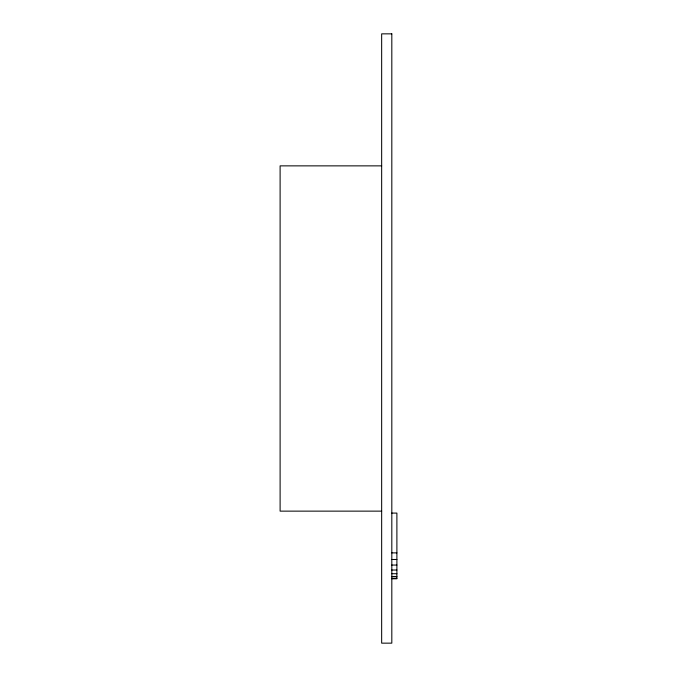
<?xml version="1.0" encoding="UTF-8"?>
<svg xmlns="http://www.w3.org/2000/svg" width="677" height="677" viewBox="0 0 677 677"><rect width="100%" height="100%" fill="white"/><g stroke="black" fill="none" stroke-linecap="round" stroke-linejoin="round"><path stroke-width="1.02" d="M381.659 165.865L280.109 165.865L280.109 511.135L381.659 511.135M391.814 513.09L396.891 513.09L396.891 578.776L391.814 578.776M391.814 552.881L396.891 552.881M391.814 559.49L396.891 559.49M391.814 565.058L396.891 565.058M391.814 570.026L396.891 570.026M391.814 573.715L396.891 573.715M391.814 576.474L396.891 576.474M391.814 578.2L396.891 578.2M391.814 33.85L381.659 33.85L381.659 643.15L391.814 643.15L391.814 33.85"/></g></svg>
